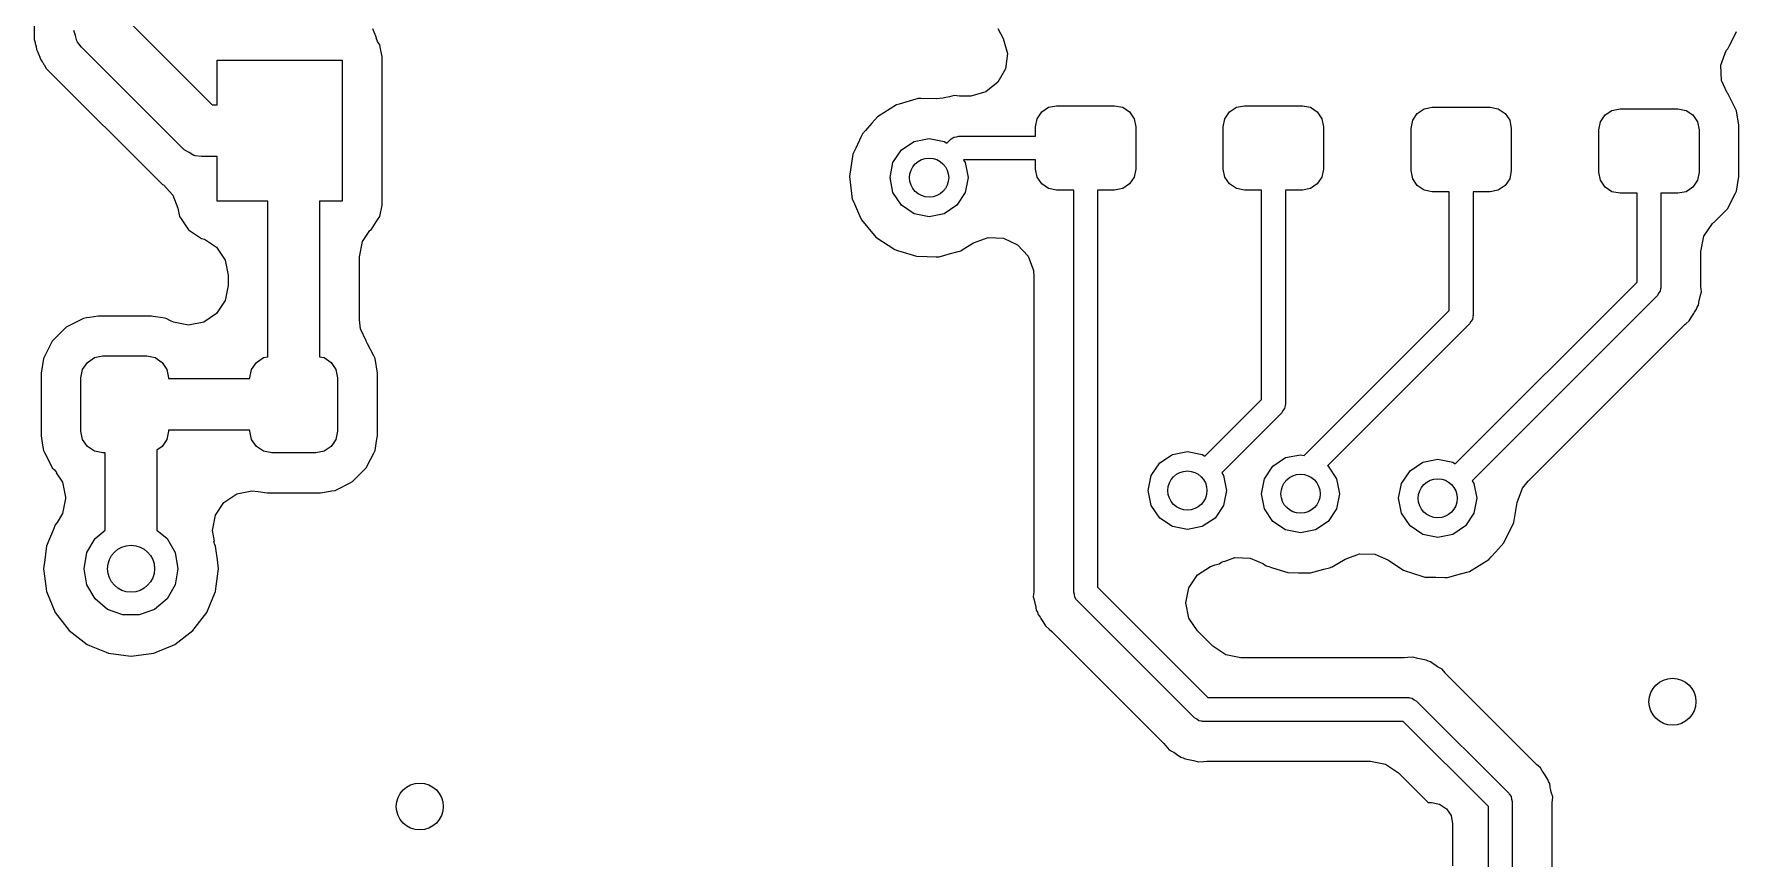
# Model space of a CAD drawing. Extents: x 0.99 to 4.24, y -7.27 to -4.02.
# Drawn here: x 2.6331 to 3.062, y -6.2423 to -6.0347 of the extents above; entities that cross this region are included whole.
import ezdxf

# ---------------------------------------------------------------- set-up
doc = ezdxf.new("R2010")
doc.units = 0
doc.header["$MEASUREMENT"] = 0
doc.layers.add('BLACK', color=7, linetype='CONTINUOUS')

msp = doc.modelspace()

# ---------------------------------------------------------------- linework, layer by layer
at = {"layer": 'BLACK', "linetype": 'CONTINUOUS'}
for p, q in [((2.63309, -5.95417), (2.63309, -6.03608)), ((2.64352, -6.03513), (2.64312, -6.0338)), ((2.65611, -6.03077), (2.67789, -6.05256)), ((2.71924, -6.03567), (2.71831, -6.03344)), ((2.87559, -6.03334), (2.87688, -6.03588)), ((3.06106, -6.03483), (3.06142, -6.03413)), ((2.63309, -6.03608), (2.63333, -6.03683)), ((2.63333, -6.03683), (2.63337, -6.03707)), ((2.63337, -6.03707), (2.6335, -6.03762)), ((2.6335, -6.03762), (2.63358, -6.03786)), ((2.63358, -6.03786), (2.6337, -6.03863)), ((2.6337, -6.03863), (2.63406, -6.03933)), ((2.64385, -6.03648), (2.64352, -6.03513)), ((2.64396, -6.03661), (2.64385, -6.03648)), ((2.64401, -6.03677), (2.64396, -6.03661)), ((2.64501, -6.03806), (2.64401, -6.03677)), ((2.6706, -6.06365), (2.64501, -6.03806)), ((2.71915, -6.03571), (2.71924, -6.03567)), ((2.71952, -6.03661), (2.71915, -6.03571)), ((2.72007, -6.03743), (2.71952, -6.03661)), ((2.72026, -6.03839), (2.72007, -6.03743)), ((2.72036, -6.03888), (2.72026, -6.03839)), ((2.72026, -6.03839), (2.72026, -6.03839)), ((2.72065, -6.04035), (2.72036, -6.03888)), ((2.87688, -6.03588), (2.87794, -6.03962)), ((3.05744, -6.04254), (3.05879, -6.03889)), ((3.05879, -6.03889), (3.0588, -6.03888)), ((3.0588, -6.03888), (3.05921, -6.03846)), ((3.05921, -6.03846), (3.05957, -6.03776)), ((3.05957, -6.03776), (3.06106, -6.03483)), ((3.06106, -6.03483), (3.06106, -6.03483)), ((2.63406, -6.03933), (2.63413, -6.03957)), ((2.63413, -6.03957), (2.63435, -6.04009)), ((2.63435, -6.04009), (2.63446, -6.04031)), ((2.63446, -6.04031), (2.6347, -6.04106)), ((2.6347, -6.04106), (2.63516, -6.04169)), ((2.63516, -6.04169), (2.63528, -6.04192)), ((2.63528, -6.04192), (2.63557, -6.04239)), ((2.63557, -6.04239), (2.63572, -6.0426)), ((2.63572, -6.0426), (2.63607, -6.0433)), ((2.67913, -6.05256), (2.67913, -6.04134)), ((2.67913, -6.04134), (2.71063, -6.04134)), ((2.71063, -6.04134), (2.71063, -6.07677)), ((2.72065, -6.07776), (2.72065, -6.04035)), ((2.87794, -6.03962), (2.87748, -6.04348)), ((3.05759, -6.04642), (3.05744, -6.04254)), ((2.63607, -6.0433), (2.66537, -6.07259)), ((2.87558, -6.04687), (2.87253, -6.04928)), ((2.87748, -6.04348), (2.87558, -6.04687)), ((3.05904, -6.04956), (3.05759, -6.04642)), ((2.8541, -6.0514), (2.85076, -6.05235)), ((2.85554, -6.05099), (2.8541, -6.0514)), ((2.85625, -6.05099), (2.85554, -6.05099)), ((2.86001, -6.05101), (2.85625, -6.05099)), ((2.8618, -6.05086), (2.86001, -6.05101)), ((2.8625, -6.05074), (2.8618, -6.05086)), ((2.86335, -6.05055), (2.8625, -6.05074)), ((2.8646, -6.05022), (2.86335, -6.05055)), ((2.86588, -6.05033), (2.8646, -6.05022)), ((2.86675, -6.05037), (2.86588, -6.05033)), ((2.86801, -6.05037), (2.86675, -6.05037)), ((2.86879, -6.05034), (2.86801, -6.05037)), ((2.87253, -6.04928), (2.86879, -6.05034)), ((3.05921, -6.04973), (3.05904, -6.04956)), ((3.06142, -6.05406), (3.05921, -6.04973)), ((2.67789, -6.05256), (2.67913, -6.05256)), ((2.84526, -6.05558), (2.84385, -6.05719)), ((2.85007, -6.05255), (2.84526, -6.05558)), ((2.85076, -6.05235), (2.85007, -6.05255)), ((2.85076, -6.05235), (2.85076, -6.05235)), ((2.88504, -6.05807), (2.88544, -6.05604)), ((2.88544, -6.05604), (2.8866, -6.05431)), ((2.8866, -6.05431), (2.88832, -6.05316)), ((2.88832, -6.05316), (2.89035, -6.05276)), ((2.89035, -6.05276), (2.90492, -6.05276)), ((2.90492, -6.05276), (2.90696, -6.05316)), ((2.90696, -6.05316), (2.90868, -6.05431)), ((2.90868, -6.05431), (2.90983, -6.05604)), ((2.90983, -6.05604), (2.91024, -6.05807)), ((2.93228, -6.05807), (2.93269, -6.05604)), ((2.93269, -6.05604), (2.93384, -6.05431)), ((2.93384, -6.05431), (2.93556, -6.05316)), ((2.93556, -6.05316), (2.9376, -6.05276)), ((2.9376, -6.05276), (2.95217, -6.05276)), ((2.95217, -6.05276), (2.9542, -6.05316)), ((2.9542, -6.05316), (2.95592, -6.05431)), ((2.95592, -6.05431), (2.95708, -6.05604)), ((2.95708, -6.05604), (2.95748, -6.05807)), ((2.97993, -6.05643), (2.98108, -6.05471)), ((2.98108, -6.05471), (2.98281, -6.05355)), ((2.98281, -6.05355), (2.98484, -6.05315)), ((2.98484, -6.05315), (2.99941, -6.05315)), ((2.99941, -6.05315), (3.00144, -6.05355)), ((3.00144, -6.05355), (3.00317, -6.05471)), ((3.00317, -6.05471), (3.00432, -6.05643)), ((3.02718, -6.05682), (3.02833, -6.0551)), ((3.02833, -6.0551), (3.03005, -6.05395)), ((3.03005, -6.05395), (3.03209, -6.05354)), ((3.03209, -6.05354), (3.04665, -6.05354)), ((3.04665, -6.05354), (3.04869, -6.05395)), ((3.04869, -6.05395), (3.05041, -6.0551)), ((3.05041, -6.0551), (3.05156, -6.05682)), ((3.06199, -6.05765), (3.06142, -6.05406)), ((2.8415, -6.05985), (2.84119, -6.06049)), ((2.84225, -6.05899), (2.8415, -6.05985)), ((2.84385, -6.05719), (2.84225, -6.05899)), ((2.88504, -6.06039), (2.88504, -6.05807)), ((2.91024, -6.05807), (2.91024, -6.0687)), ((2.93228, -6.0687), (2.93228, -6.05807)), ((2.95748, -6.05807), (2.95748, -6.0687)), ((2.97953, -6.05846), (2.97993, -6.05643)), ((2.97953, -6.06909), (2.97953, -6.05846)), ((3.00432, -6.05643), (3.00472, -6.05846)), ((3.00472, -6.05846), (3.00472, -6.06909)), ((3.02677, -6.05886), (3.02718, -6.05682)), ((3.02677, -6.06949), (3.02677, -6.05886)), ((3.05156, -6.05682), (3.05197, -6.05886)), ((3.05197, -6.05886), (3.05197, -6.06949)), ((3.06199, -6.07069), (3.06199, -6.05765)), ((2.67075, -6.06374), (2.6706, -6.06365)), ((2.67085, -6.06389), (2.67075, -6.06374)), ((2.67207, -6.06454), (2.67085, -6.06389)), ((2.67325, -6.06526), (2.67207, -6.06454)), ((2.83981, -6.06345), (2.83908, -6.065)), ((2.84119, -6.06049), (2.83981, -6.06345)), ((2.84119, -6.06049), (2.84119, -6.06049)), ((2.84917, -6.0671), (2.85131, -6.06391)), ((2.85131, -6.06391), (2.8545, -6.06177)), ((2.8545, -6.06177), (2.85827, -6.06102)), ((2.85827, -6.06102), (2.86203, -6.06177)), ((2.86203, -6.06177), (2.86268, -6.06221)), ((2.86268, -6.06221), (2.86363, -6.06126)), ((2.86363, -6.06126), (2.86378, -6.06116)), ((2.86378, -6.06116), (2.86382, -6.06109)), ((2.86382, -6.06109), (2.86394, -6.06104)), ((2.86394, -6.06104), (2.86448, -6.06067)), ((2.86448, -6.06067), (2.86513, -6.06061)), ((2.86513, -6.06061), (2.86575, -6.06039)), ((2.86575, -6.06039), (2.88504, -6.06039)), ((2.67343, -6.06527), (2.67325, -6.06526)), ((2.67358, -6.06535), (2.67343, -6.06527)), ((2.6752, -6.06556), (2.67358, -6.06535)), ((2.67913, -6.06556), (2.6752, -6.06556)), ((2.67913, -6.07677), (2.67913, -6.06556)), ((2.83908, -6.065), (2.8382, -6.07062)), ((2.84843, -6.07087), (2.84917, -6.0671)), ((2.86699, -6.06639), (2.86693, -6.06645)), ((2.86693, -6.06645), (2.86736, -6.0671)), ((2.88504, -6.06639), (2.86699, -6.06639)), ((2.86736, -6.0671), (2.86811, -6.07087)), ((2.88504, -6.0687), (2.88504, -6.06639)), ((2.88544, -6.07073), (2.88504, -6.0687)), ((2.91024, -6.0687), (2.90983, -6.07073)), ((2.93269, -6.07073), (2.93228, -6.0687)), ((2.95748, -6.0687), (2.95708, -6.07073)), ((2.66537, -6.07259), (2.66562, -6.07272)), ((2.66562, -6.07272), (2.66799, -6.07528)), ((2.8382, -6.07062), (2.83894, -6.07626)), ((2.84917, -6.07463), (2.84843, -6.07087)), ((2.86811, -6.07087), (2.86736, -6.07463)), ((2.8866, -6.07246), (2.88544, -6.07073)), ((2.88832, -6.07361), (2.8866, -6.07246)), ((2.90868, -6.07246), (2.90696, -6.07361)), ((2.90983, -6.07073), (2.90868, -6.07246)), ((2.93384, -6.07246), (2.93269, -6.07073)), ((2.93556, -6.07361), (2.93384, -6.07246)), ((2.95592, -6.07246), (2.9542, -6.07361)), ((2.95708, -6.07073), (2.95592, -6.07246)), ((2.97993, -6.07113), (2.97953, -6.06909)), ((2.98108, -6.07285), (2.97993, -6.07113)), ((2.98281, -6.074), (2.98108, -6.07285)), ((3.00317, -6.07285), (3.00144, -6.074)), ((3.00432, -6.07113), (3.00317, -6.07285)), ((3.00472, -6.06909), (3.00432, -6.07113)), ((3.02718, -6.07152), (3.02677, -6.06949)), ((3.02833, -6.07325), (3.02718, -6.07152)), ((3.05156, -6.07152), (3.05041, -6.07325)), ((3.05197, -6.06949), (3.05156, -6.07152)), ((3.06142, -6.07429), (3.06167, -6.07268)), ((3.06167, -6.07268), (3.06193, -6.07108)), ((3.06193, -6.07108), (3.06199, -6.07069)), ((3.06193, -6.07108), (3.06193, -6.07108)), ((2.66799, -6.07528), (2.66927, -6.07854)), ((2.69193, -6.07677), (2.67913, -6.07677)), ((2.69193, -6.11594), (2.69193, -6.07677)), ((2.71063, -6.07677), (2.70493, -6.07677)), ((2.70493, -6.07677), (2.70493, -6.11594)), ((2.83894, -6.07626), (2.83923, -6.07691)), ((2.83923, -6.07691), (2.83923, -6.07691)), ((2.83923, -6.07691), (2.84074, -6.08036)), ((2.85131, -6.07783), (2.84917, -6.07463)), ((2.86736, -6.07463), (2.86523, -6.07783)), ((2.89035, -6.07402), (2.88832, -6.07361)), ((2.89464, -6.07402), (2.89035, -6.07402)), ((2.89464, -6.1752), (2.89464, -6.07402)), ((2.90492, -6.07402), (2.90064, -6.07402)), ((2.90064, -6.07402), (2.90064, -6.17395)), ((2.90696, -6.07361), (2.90492, -6.07402)), ((2.9376, -6.07402), (2.93556, -6.07361)), ((2.94188, -6.07402), (2.9376, -6.07402)), ((2.94188, -6.12671), (2.94188, -6.07402)), ((2.95217, -6.07402), (2.94788, -6.07402)), ((2.94788, -6.07402), (2.94788, -6.12795)), ((2.9542, -6.07361), (2.95217, -6.07402)), ((2.98484, -6.07441), (2.98281, -6.074)), ((2.98913, -6.07441), (2.98484, -6.07441)), ((2.98913, -6.10427), (2.98913, -6.07441)), ((2.99941, -6.07441), (2.99513, -6.07441)), ((2.99513, -6.07441), (2.99513, -6.10552)), ((3.00144, -6.074), (2.99941, -6.07441)), ((3.03005, -6.0744), (3.02833, -6.07325)), ((3.03209, -6.0748), (3.03005, -6.0744)), ((3.03637, -6.0748), (3.03209, -6.0748)), ((3.03637, -6.09718), (3.03637, -6.0748)), ((3.04665, -6.0748), (3.04237, -6.0748)), ((3.04237, -6.0748), (3.04237, -6.09843)), ((3.04869, -6.0744), (3.04665, -6.0748)), ((3.05041, -6.07325), (3.04869, -6.0744)), ((3.05957, -6.07792), (3.06106, -6.07498)), ((3.06106, -6.07498), (3.06142, -6.07429)), ((3.06106, -6.07498), (3.06106, -6.07498)), ((2.66927, -6.07854), (2.6697, -6.08068)), ((2.6697, -6.08068), (2.67024, -6.0815)), ((2.67024, -6.0815), (2.67024, -6.0815)), ((2.67024, -6.0815), (2.67058, -6.08201)), ((2.71918, -6.08201), (2.71952, -6.0815)), ((2.71952, -6.0815), (2.72007, -6.08068)), ((2.71952, -6.0815), (2.71952, -6.0815)), ((2.72007, -6.08068), (2.72065, -6.07776)), ((2.84074, -6.08036), (2.84123, -6.08147)), ((2.84123, -6.08147), (2.84489, -6.08583)), ((2.8545, -6.07996), (2.85131, -6.07783)), ((2.85827, -6.08071), (2.8545, -6.07996)), ((2.86203, -6.07996), (2.85827, -6.08071)), ((2.86523, -6.07783), (2.86203, -6.07996)), ((3.05578, -6.08205), (3.05921, -6.07861)), ((3.05921, -6.07861), (3.05957, -6.07792)), ((3.05957, -6.07792), (3.05957, -6.07792)), ((2.67058, -6.08201), (2.67191, -6.084)), ((2.67191, -6.084), (2.67273, -6.08454)), ((2.67273, -6.08454), (2.67441, -6.08566)), ((2.67441, -6.08566), (2.67441, -6.08567)), ((2.67441, -6.08567), (2.67522, -6.08621)), ((2.7157, -6.08695), (2.71753, -6.08421)), ((2.71753, -6.08421), (2.71785, -6.084)), ((2.71785, -6.084), (2.71918, -6.08201)), ((2.84489, -6.08583), (2.84963, -6.08898)), ((2.86945, -6.08731), (2.87309, -6.08596)), ((2.87309, -6.08596), (2.87697, -6.08611)), ((3.05239, -6.08944), (3.05315, -6.08562)), ((3.05315, -6.08562), (3.05531, -6.08239)), ((3.05531, -6.08239), (3.0556, -6.08214)), ((3.0556, -6.08214), (3.05578, -6.08205)), ((2.67522, -6.08621), (2.67595, -6.08636)), ((2.67595, -6.08636), (2.67899, -6.08838)), ((2.67899, -6.08838), (2.68115, -6.09161)), ((2.71494, -6.09076), (2.7157, -6.08695)), ((2.84963, -6.08898), (2.85031, -6.08919)), ((2.85031, -6.08919), (2.85031, -6.08919)), ((2.85031, -6.08919), (2.85173, -6.08963)), ((2.85173, -6.08963), (2.85506, -6.09067)), ((2.86075, -6.09078), (2.86367, -6.08998)), ((2.86367, -6.08998), (2.86555, -6.08947)), ((2.86555, -6.08947), (2.86624, -6.08928)), ((2.86555, -6.08947), (2.86555, -6.08947)), ((2.86624, -6.08928), (2.86684, -6.08891)), ((2.86684, -6.08891), (2.86945, -6.08731)), ((2.86684, -6.08891), (2.86684, -6.08891)), ((2.87697, -6.08611), (2.88051, -6.08774)), ((2.88051, -6.08774), (2.88315, -6.09059)), ((3.05239, -6.09742), (3.05239, -6.08944)), ((2.68115, -6.09161), (2.68191, -6.09543)), ((2.71494, -6.10663), (2.71494, -6.09076)), ((2.85506, -6.09067), (2.85776, -6.09072)), ((2.85776, -6.09072), (2.86004, -6.09077)), ((2.86004, -6.09077), (2.86004, -6.09077)), ((2.86004, -6.09077), (2.86075, -6.09078)), ((2.88315, -6.09059), (2.88449, -6.09423)), ((2.88449, -6.09423), (2.88462, -6.0958)), ((2.68191, -6.09801), (2.68115, -6.10183)), ((2.68191, -6.09543), (2.68191, -6.09801)), ((2.88462, -6.0958), (2.88462, -6.17419)), ((2.99064, -6.14292), (3.03637, -6.09718)), ((3.0423, -6.09881), (3.04219, -6.09945)), ((3.04236, -6.09869), (3.0423, -6.09881)), ((3.04237, -6.09843), (3.04234, -6.09861)), ((3.04234, -6.09861), (3.04236, -6.09869)), ((3.05243, -6.09829), (3.05239, -6.09742)), ((3.05254, -6.09958), (3.05243, -6.09829)), ((2.68115, -6.10183), (2.67899, -6.10506)), ((3.04149, -6.10055), (2.99488, -6.14716)), ((3.04177, -6.09995), (3.04149, -6.10055)), ((3.04219, -6.09945), (3.04177, -6.09995)), ((3.0515, -6.10345), (3.05179, -6.10295)), ((3.05179, -6.10295), (3.05202, -6.10167)), ((3.05202, -6.10167), (3.05221, -6.10083)), ((3.05221, -6.10083), (3.0523, -6.10047)), ((3.0523, -6.10047), (3.05254, -6.09958)), ((2.64484, -6.10666), (2.643, -6.1076)), ((2.64553, -6.1063), (2.64484, -6.10666)), ((2.64484, -6.10666), (2.64484, -6.10666)), ((2.64631, -6.10618), (2.64553, -6.1063)), ((2.64702, -6.10607), (2.64631, -6.10618)), ((2.64631, -6.10618), (2.64631, -6.10618)), ((2.64917, -6.10573), (2.64702, -6.10607)), ((2.6559, -6.10573), (2.64917, -6.10573)), ((2.66225, -6.10573), (2.6559, -6.10573)), ((2.66264, -6.10573), (2.66225, -6.10573)), ((2.66303, -6.10579), (2.66264, -6.10573)), ((2.6655, -6.10618), (2.66303, -6.10579)), ((2.66303, -6.10579), (2.66303, -6.10579)), ((2.66628, -6.1063), (2.6655, -6.10618)), ((2.66742, -6.10689), (2.66628, -6.1063)), ((2.66813, -6.10722), (2.66742, -6.10689)), ((2.67194, -6.10797), (2.66813, -6.10722)), ((2.67576, -6.10722), (2.67194, -6.10797)), ((2.67899, -6.10506), (2.67576, -6.10722)), ((2.71522, -6.10896), (2.71494, -6.10663)), ((2.95263, -6.14077), (2.98913, -6.10427)), ((2.99452, -6.10705), (2.99425, -6.10764)), ((2.99495, -6.10654), (2.99452, -6.10705)), ((2.99506, -6.1059), (2.99495, -6.10654)), ((2.99511, -6.10578), (2.99506, -6.1059)), ((2.99513, -6.10552), (2.99509, -6.1057)), ((2.99509, -6.1057), (2.99511, -6.10578)), ((3.04869, -6.1076), (3.0495, -6.10692)), ((3.0495, -6.10692), (3.05014, -6.1058)), ((3.05014, -6.1058), (3.05061, -6.10507)), ((3.05061, -6.10507), (3.05085, -6.10473)), ((3.05085, -6.10473), (3.05135, -6.10401)), ((3.05085, -6.10473), (3.05085, -6.10473)), ((3.05135, -6.10401), (3.0515, -6.10345)), ((2.64115, -6.10854), (2.63767, -6.11202)), ((2.643, -6.1076), (2.64115, -6.10854)), ((2.71661, -6.11197), (2.71522, -6.10896)), ((2.99425, -6.10764), (2.95851, -6.14337)), ((3.00896, -6.14724), (3.04787, -6.10834)), ((3.04787, -6.10834), (3.04851, -6.10775)), ((3.04851, -6.10775), (3.04869, -6.1076)), ((2.63579, -6.1157), (2.63544, -6.1164)), ((2.63732, -6.11272), (2.63579, -6.1157)), ((2.63579, -6.1157), (2.63579, -6.1157)), ((2.63767, -6.11202), (2.63732, -6.11272)), ((2.64828, -6.11617), (2.65039, -6.11575)), ((2.65039, -6.11575), (2.66142, -6.11575)), ((2.66142, -6.11575), (2.66353, -6.11617)), ((2.6908, -6.11617), (2.69193, -6.11594)), ((2.70493, -6.11594), (2.70605, -6.11617)), ((2.71666, -6.11202), (2.71661, -6.11197)), ((2.71701, -6.11272), (2.71666, -6.11202)), ((2.71854, -6.1157), (2.71701, -6.11272)), ((2.71889, -6.1164), (2.71854, -6.1157)), ((2.71854, -6.1157), (2.71854, -6.1157)), ((2.63544, -6.1164), (2.63486, -6.12004)), ((2.63486, -6.12004), (2.63486, -6.13587)), ((2.64488, -6.12126), (2.6453, -6.11915)), ((2.6453, -6.11915), (2.6465, -6.11736)), ((2.6465, -6.11736), (2.64828, -6.11617)), ((2.66353, -6.11617), (2.66531, -6.11736)), ((2.66531, -6.11736), (2.66651, -6.11915)), ((2.66651, -6.11915), (2.66693, -6.12126)), ((2.6874, -6.12126), (2.68782, -6.11915)), ((2.68782, -6.11915), (2.68902, -6.11736)), ((2.68902, -6.11736), (2.6908, -6.11617)), ((2.70605, -6.11617), (2.70783, -6.11736)), ((2.70783, -6.11736), (2.70903, -6.11915)), ((2.70903, -6.11915), (2.70945, -6.12126)), ((2.71947, -6.12004), (2.71889, -6.1164)), ((2.71947, -6.13587), (2.71947, -6.12004)), ((2.64488, -6.13465), (2.64488, -6.12126)), ((2.66693, -6.12126), (2.66693, -6.12145)), ((2.66693, -6.12145), (2.6874, -6.12145)), ((2.6874, -6.12145), (2.6874, -6.12126)), ((2.70945, -6.12126), (2.70945, -6.13465)), ((2.92764, -6.14095), (2.94188, -6.12671)), ((2.9477, -6.12898), (2.94728, -6.12948)), ((2.94781, -6.12833), (2.9477, -6.12898)), ((2.94787, -6.12821), (2.94781, -6.12833)), ((2.94788, -6.12795), (2.94785, -6.12814)), ((2.94785, -6.12814), (2.94787, -6.12821)), ((2.947, -6.13007), (2.93189, -6.14519)), ((2.94728, -6.12948), (2.947, -6.13007)), ((2.63486, -6.13587), (2.63523, -6.13819)), ((2.6453, -6.13675), (2.64488, -6.13465)), ((2.6465, -6.13854), (2.6453, -6.13675)), ((2.66651, -6.13675), (2.66531, -6.13854)), ((2.66693, -6.13465), (2.66651, -6.13675)), ((2.6874, -6.13445), (2.66693, -6.13445)), ((2.66693, -6.13445), (2.66693, -6.13465)), ((2.6874, -6.13465), (2.6874, -6.13445)), ((2.68782, -6.13675), (2.6874, -6.13465)), ((2.68902, -6.13854), (2.68782, -6.13675)), ((2.70903, -6.13675), (2.70783, -6.13854)), ((2.70945, -6.13465), (2.70903, -6.13675)), ((2.71889, -6.1395), (2.71925, -6.13723)), ((2.71925, -6.13723), (2.71941, -6.13625)), ((2.71941, -6.13625), (2.71947, -6.13587)), ((2.71941, -6.13625), (2.71941, -6.13625)), ((2.63523, -6.13819), (2.63529, -6.1386)), ((2.63529, -6.1386), (2.63544, -6.1395)), ((2.63544, -6.1395), (2.63579, -6.1402)), ((2.63579, -6.1402), (2.63579, -6.1402)), ((2.63579, -6.1402), (2.63652, -6.14163)), ((2.63652, -6.14163), (2.63767, -6.14389)), ((2.64828, -6.13974), (2.6465, -6.13854)), ((2.65039, -6.14016), (2.64828, -6.13974)), ((2.65098, -6.14016), (2.65039, -6.14016)), ((2.65098, -6.15956), (2.65098, -6.14016)), ((2.66531, -6.13854), (2.66398, -6.13943)), ((2.66398, -6.13943), (2.66398, -6.15956)), ((2.6908, -6.13974), (2.68902, -6.13854)), ((2.69291, -6.14016), (2.6908, -6.13974)), ((2.70394, -6.14016), (2.69291, -6.14016)), ((2.70605, -6.13974), (2.70394, -6.14016)), ((2.70783, -6.13854), (2.70605, -6.13974)), ((2.71666, -6.14389), (2.71781, -6.14163)), ((2.71781, -6.14163), (2.71854, -6.1402)), ((2.71854, -6.1402), (2.71889, -6.1395)), ((2.71854, -6.1402), (2.71854, -6.1402)), ((2.91627, -6.14265), (2.91946, -6.14051)), ((2.91946, -6.14051), (2.92323, -6.13976)), ((2.92323, -6.13976), (2.92699, -6.14051)), ((2.92699, -6.14051), (2.92764, -6.14095)), ((2.94474, -6.14347), (2.94793, -6.14134)), ((2.94793, -6.14134), (2.9517, -6.14059)), ((2.9517, -6.14059), (2.95263, -6.14077)), ((2.98245, -6.14248), (2.98622, -6.14173)), ((2.98622, -6.14173), (2.98999, -6.14248)), ((2.63767, -6.14389), (2.63823, -6.14444)), ((2.63823, -6.14444), (2.63869, -6.14508)), ((2.63869, -6.14508), (2.63862, -6.14512)), ((2.63862, -6.14512), (2.6402, -6.14749)), ((2.71318, -6.14737), (2.71666, -6.14389)), ((2.91339, -6.14961), (2.91414, -6.14584)), ((2.91414, -6.14584), (2.91627, -6.14265)), ((2.93189, -6.14519), (2.93232, -6.14584)), ((2.93232, -6.14584), (2.93307, -6.14961)), ((2.94261, -6.14667), (2.94474, -6.14347)), ((2.95851, -6.14337), (2.95866, -6.14347)), ((2.95866, -6.14347), (2.96079, -6.14667)), ((2.97713, -6.14781), (2.97926, -6.14462)), ((2.97926, -6.14462), (2.98245, -6.14248)), ((2.98999, -6.14248), (2.99064, -6.14292)), ((2.6402, -6.14749), (2.64096, -6.1513)), ((2.68409, -6.15046), (2.6879, -6.1497)), ((2.6879, -6.1497), (2.68946, -6.14982)), ((2.68946, -6.14982), (2.69169, -6.15018)), ((2.69169, -6.15018), (2.69208, -6.15018)), ((2.69208, -6.15018), (2.69843, -6.15018)), ((2.69843, -6.15018), (2.70516, -6.15018)), ((2.70516, -6.15018), (2.70757, -6.14979)), ((2.70757, -6.14979), (2.70802, -6.14972)), ((2.70802, -6.14972), (2.7088, -6.1496)), ((2.70802, -6.14972), (2.70802, -6.14972)), ((2.7088, -6.1496), (2.70949, -6.14925)), ((2.70949, -6.14925), (2.71248, -6.14772)), ((2.70949, -6.14925), (2.70949, -6.14925)), ((2.71248, -6.14772), (2.71318, -6.14737)), ((2.91414, -6.15337), (2.91339, -6.14961)), ((2.93307, -6.14961), (2.93232, -6.15337)), ((2.94186, -6.15043), (2.94261, -6.14667)), ((2.96079, -6.14667), (2.96154, -6.15043)), ((2.97638, -6.15157), (2.97713, -6.14781)), ((2.99488, -6.14716), (2.99531, -6.14781)), ((2.99531, -6.14781), (2.99606, -6.15157)), ((3.00619, -6.15263), (3.00757, -6.149)), ((3.00757, -6.149), (3.00896, -6.14724)), ((2.64096, -6.15158), (2.6402, -6.15539)), ((2.64096, -6.1513), (2.64096, -6.15158)), ((2.6787, -6.15585), (2.68086, -6.15262)), ((2.68086, -6.15262), (2.68409, -6.15046)), ((2.91627, -6.15657), (2.91414, -6.15337)), ((2.93232, -6.15337), (2.93019, -6.15657)), ((2.94261, -6.1542), (2.94186, -6.15043)), ((2.94474, -6.15739), (2.94261, -6.1542)), ((2.96079, -6.1542), (2.95866, -6.15739)), ((2.96154, -6.15043), (2.96079, -6.1542)), ((2.97713, -6.15534), (2.97638, -6.15157)), ((2.99606, -6.15157), (2.99531, -6.15534)), ((3.00534, -6.15768), (3.00619, -6.15263)), ((2.63841, -6.15828), (2.63795, -6.1594)), ((2.6389, -6.15764), (2.63841, -6.15828)), ((2.6402, -6.15539), (2.6389, -6.15764)), ((2.67794, -6.15966), (2.6787, -6.15585)), ((2.91946, -6.1587), (2.91627, -6.15657)), ((2.92323, -6.15945), (2.91946, -6.1587)), ((2.92699, -6.1587), (2.92323, -6.15945)), ((2.93019, -6.15657), (2.92699, -6.1587)), ((2.94793, -6.15953), (2.94474, -6.15739)), ((2.95866, -6.15739), (2.95547, -6.15953)), ((2.97926, -6.15853), (2.97713, -6.15534)), ((2.98245, -6.16067), (2.97926, -6.15853)), ((2.99318, -6.15853), (2.98999, -6.16067)), ((2.99531, -6.15534), (2.99318, -6.15853)), ((3.00286, -6.1628), (3.00534, -6.15768)), ((2.63674, -6.16232), (2.63621, -6.16359)), ((2.63795, -6.1594), (2.63674, -6.16232)), ((2.64638, -6.16525), (2.64843, -6.1617)), ((2.64843, -6.1617), (2.65098, -6.15956)), ((2.66398, -6.15956), (2.66653, -6.1617)), ((2.66653, -6.1617), (2.66858, -6.16525)), ((2.67847, -6.16232), (2.67794, -6.15966)), ((2.67833, -6.16236), (2.67847, -6.16232)), ((2.6785, -6.16299), (2.67833, -6.16236)), ((2.67875, -6.16359), (2.6785, -6.16299)), ((2.9517, -6.16028), (2.94793, -6.15953)), ((2.95547, -6.15953), (2.9517, -6.16028)), ((2.98622, -6.16142), (2.98245, -6.16067)), ((2.98999, -6.16067), (2.98622, -6.16142)), ((3.00082, -6.16505), (3.00286, -6.1628)), ((2.63575, -6.16706), (2.63546, -6.16929)), ((2.63613, -6.16424), (2.63575, -6.16706)), ((2.63621, -6.16359), (2.63613, -6.16424)), ((2.63613, -6.16424), (2.63613, -6.16424)), ((2.64567, -6.16929), (2.64638, -6.16525)), ((2.66858, -6.16525), (2.66929, -6.16929)), ((2.67883, -6.16424), (2.67875, -6.16359)), ((2.67921, -6.16706), (2.67883, -6.16424)), ((2.67883, -6.16424), (2.67883, -6.16424)), ((2.6795, -6.16929), (2.67921, -6.16706)), ((2.9318, -6.16765), (2.93245, -6.16737)), ((2.93245, -6.16737), (2.93249, -6.16746)), ((2.93249, -6.16746), (2.93518, -6.16647)), ((2.93518, -6.16647), (2.93906, -6.16662)), ((2.93906, -6.16662), (2.94226, -6.16801)), ((2.95967, -6.16885), (2.96291, -6.16686)), ((2.96291, -6.16686), (2.96655, -6.16552)), ((2.96655, -6.16552), (2.97043, -6.16566)), ((2.97043, -6.16566), (2.97364, -6.16706)), ((2.97364, -6.16706), (2.97758, -6.16969)), ((2.99419, -6.16999), (2.99904, -6.16701)), ((2.99904, -6.16701), (2.99969, -6.1663)), ((2.99969, -6.1663), (3.00082, -6.16505)), ((2.63546, -6.16929), (2.63555, -6.16994)), ((2.63555, -6.16994), (2.63604, -6.17369)), ((2.64638, -6.17333), (2.64567, -6.16929)), ((2.66929, -6.16929), (2.66858, -6.17333)), ((2.67892, -6.17369), (2.67941, -6.16994)), ((2.67941, -6.16994), (2.6795, -6.16929)), ((2.92364, -6.17409), (2.9258, -6.17086)), ((2.9258, -6.17086), (2.92903, -6.1687)), ((2.92903, -6.1687), (2.93022, -6.16829)), ((2.93022, -6.16829), (2.9312, -6.16802)), ((2.9312, -6.16802), (2.9318, -6.16765)), ((2.94226, -6.16801), (2.94247, -6.16815)), ((2.94247, -6.16815), (2.94247, -6.16815)), ((2.94247, -6.16815), (2.94306, -6.16855)), ((2.94306, -6.16855), (2.94374, -6.16876)), ((2.94374, -6.16876), (2.94374, -6.16876)), ((2.94374, -6.16876), (2.94463, -6.16904)), ((2.94463, -6.16904), (2.94849, -6.17024)), ((2.94849, -6.17024), (2.95119, -6.17029)), ((2.95119, -6.17029), (2.95347, -6.17033)), ((2.95347, -6.17033), (2.95347, -6.17033)), ((2.95347, -6.17033), (2.95418, -6.17035)), ((2.95418, -6.17035), (2.9576, -6.16941)), ((2.9576, -6.16941), (2.95899, -6.16904)), ((2.95899, -6.16904), (2.95967, -6.16885)), ((2.95899, -6.16904), (2.95899, -6.16904)), ((2.97758, -6.16969), (2.97826, -6.1699)), ((2.97826, -6.1699), (2.97826, -6.1699)), ((2.97826, -6.1699), (2.9794, -6.17025)), ((2.9794, -6.17025), (2.98301, -6.17138)), ((2.98301, -6.17138), (2.98571, -6.17143)), ((2.98571, -6.17143), (2.98799, -6.17147)), ((2.98799, -6.17147), (2.98799, -6.17147)), ((2.98799, -6.17147), (2.9887, -6.17149)), ((2.9887, -6.17149), (2.99135, -6.17076)), ((2.99135, -6.17076), (2.99351, -6.17018)), ((2.99351, -6.17018), (2.99419, -6.16999)), ((2.99351, -6.17018), (2.99351, -6.17018)), ((2.63604, -6.17369), (2.63621, -6.17499)), ((2.63621, -6.17499), (2.63646, -6.17559)), ((2.63646, -6.17559), (2.63646, -6.17559)), ((2.63646, -6.17559), (2.63706, -6.17704)), ((2.64843, -6.17688), (2.64638, -6.17333)), ((2.66858, -6.17333), (2.66653, -6.17688)), ((2.6779, -6.17704), (2.6785, -6.17559)), ((2.6785, -6.17559), (2.67875, -6.17499)), ((2.6785, -6.17559), (2.6785, -6.17559)), ((2.67875, -6.17499), (2.67892, -6.17369)), ((2.88458, -6.17506), (2.88447, -6.17635)), ((2.88462, -6.17419), (2.88458, -6.17506)), ((2.89486, -6.17581), (2.89464, -6.1752)), ((2.89492, -6.17646), (2.89486, -6.17581)), ((2.90064, -6.17395), (2.92841, -6.20172)), ((2.92288, -6.1779), (2.92364, -6.17409)), ((2.63706, -6.17704), (2.63841, -6.1803)), ((2.63841, -6.1803), (2.64191, -6.18486)), ((2.65157, -6.17952), (2.64843, -6.17688)), ((2.65543, -6.18092), (2.65157, -6.17952)), ((2.66339, -6.17952), (2.65953, -6.18092)), ((2.66653, -6.17688), (2.66339, -6.17952)), ((2.67305, -6.18486), (2.67655, -6.1803)), ((2.67655, -6.1803), (2.6779, -6.17704)), ((2.88447, -6.17635), (2.88476, -6.17742)), ((2.88476, -6.17742), (2.8848, -6.1776)), ((2.8848, -6.1776), (2.88499, -6.17845)), ((2.88499, -6.17845), (2.88521, -6.17972)), ((2.88521, -6.17972), (2.88551, -6.18022)), ((2.88551, -6.18022), (2.88566, -6.18078)), ((2.89529, -6.177), (2.89492, -6.17646)), ((2.89534, -6.17713), (2.89529, -6.177)), ((2.89541, -6.17717), (2.89534, -6.17713)), ((2.89552, -6.17732), (2.89541, -6.17717)), ((2.92504, -6.20685), (2.89552, -6.17732)), ((2.92364, -6.18171), (2.92288, -6.1779)), ((2.65953, -6.18092), (2.65543, -6.18092)), ((2.88566, -6.18078), (2.88616, -6.1815)), ((2.88616, -6.1815), (2.88616, -6.1815)), ((2.88616, -6.1815), (2.8864, -6.18184)), ((2.8864, -6.18184), (2.88686, -6.18258)), ((2.88686, -6.18258), (2.88751, -6.18369)), ((2.88751, -6.18369), (2.88844, -6.18448)), ((2.88844, -6.18448), (2.8885, -6.18453)), ((2.8885, -6.18453), (2.88914, -6.18511)), ((2.9258, -6.18494), (2.92364, -6.18171)), ((2.64191, -6.18486), (2.64647, -6.18836)), ((2.64647, -6.18836), (2.64707, -6.18861)), ((2.64707, -6.18861), (2.65118, -6.19031)), ((2.66378, -6.19031), (2.66789, -6.18861)), ((2.66789, -6.18861), (2.66849, -6.18836)), ((2.66849, -6.18836), (2.67305, -6.18486)), ((2.88914, -6.18511), (2.91725, -6.21322)), ((2.92964, -6.18879), (2.9258, -6.18494)), ((2.93287, -6.19095), (2.92964, -6.18879)), ((2.65118, -6.19031), (2.65118, -6.19031)), ((2.65118, -6.19031), (2.65178, -6.19056)), ((2.65178, -6.19056), (2.65243, -6.19065)), ((2.65243, -6.19065), (2.65243, -6.19065)), ((2.65243, -6.19065), (2.65683, -6.19123)), ((2.65683, -6.19123), (2.65748, -6.19131)), ((2.65748, -6.19131), (2.65813, -6.19123)), ((2.65813, -6.19123), (2.66253, -6.19065)), ((2.66253, -6.19065), (2.66318, -6.19056)), ((2.66253, -6.19065), (2.66253, -6.19065)), ((2.66318, -6.19056), (2.66378, -6.19031)), ((2.66378, -6.19031), (2.66378, -6.19031)), ((2.93668, -6.1917), (2.93287, -6.19095)), ((2.9778, -6.1917), (2.93668, -6.1917)), ((2.97866, -6.19167), (2.9778, -6.1917)), ((2.97995, -6.19155), (2.97866, -6.19167)), ((2.9812, -6.19189), (2.97995, -6.19155)), ((2.98205, -6.19208), (2.9812, -6.19189)), ((2.98332, -6.1923), (2.98205, -6.19208)), ((2.98383, -6.19259), (2.98332, -6.1923)), ((2.98439, -6.19274), (2.98383, -6.19259)), ((2.9851, -6.19324), (2.98439, -6.19274)), ((2.98545, -6.19348), (2.9851, -6.19324)), ((2.9851, -6.19324), (2.9851, -6.19324)), ((2.98618, -6.19395), (2.98545, -6.19348)), ((2.9873, -6.1946), (2.98618, -6.19395)), ((2.98805, -6.1955), (2.9873, -6.1946)), ((2.98813, -6.19559), (2.98805, -6.1955)), ((2.98872, -6.19623), (2.98813, -6.19559)), ((3.01047, -6.21798), (2.98872, -6.19623)), ((2.92841, -6.20172), (2.9788, -6.20172)), ((2.9788, -6.20172), (2.97898, -6.20176)), ((2.97898, -6.20176), (2.97906, -6.20174)), ((2.97906, -6.20174), (2.97918, -6.20179)), ((2.97918, -6.20179), (2.97983, -6.20191)), ((2.97983, -6.20191), (2.98033, -6.20233)), ((2.98033, -6.20233), (2.98092, -6.2026)), ((2.98092, -6.2026), (3.00409, -6.22577)), ((2.92564, -6.20712), (2.92504, -6.20685)), ((2.92614, -6.20754), (2.92564, -6.20712)), ((2.92678, -6.20766), (2.92614, -6.20754)), ((2.9269, -6.20771), (2.92678, -6.20766)), ((2.92698, -6.20769), (2.9269, -6.20771)), ((2.92717, -6.20772), (2.92698, -6.20769)), ((2.97756, -6.20772), (2.92717, -6.20772)), ((2.99897, -6.22914), (2.97756, -6.20772)), ((2.91725, -6.21322), (2.91784, -6.21386)), ((2.91784, -6.21386), (2.91867, -6.21485)), ((2.91867, -6.21485), (2.91942, -6.21529)), ((2.91942, -6.21529), (2.91979, -6.2155)), ((2.91979, -6.2155), (2.92052, -6.21596)), ((2.92052, -6.21596), (2.92158, -6.21671)), ((2.92158, -6.21671), (2.92214, -6.21686)), ((2.92214, -6.21686), (2.92264, -6.21715)), ((2.92264, -6.21715), (2.92392, -6.21737)), ((2.92392, -6.21737), (2.92476, -6.21756)), ((2.92476, -6.21756), (2.92601, -6.21789)), ((2.92601, -6.21789), (2.9273, -6.21778)), ((2.9273, -6.21778), (2.92817, -6.21774)), ((2.92817, -6.21774), (2.96928, -6.21774)), ((2.96928, -6.21774), (2.97309, -6.2185)), ((2.97309, -6.2185), (2.97632, -6.22066)), ((3.01111, -6.21856), (3.01047, -6.21798)), ((3.0121, -6.21939), (3.01111, -6.21856)), ((2.97632, -6.22066), (2.98381, -6.22815)), ((3.01253, -6.22015), (3.0121, -6.21939)), ((3.01274, -6.22051), (3.01253, -6.22015)), ((3.01253, -6.22015), (3.01253, -6.22015)), ((3.01321, -6.22125), (3.01274, -6.22051)), ((3.01395, -6.22231), (3.01321, -6.22125)), ((3.0141, -6.22287), (3.01395, -6.22231)), ((3.01439, -6.22337), (3.0141, -6.22287)), ((3.00409, -6.22577), (3.0042, -6.22592)), ((3.0042, -6.22592), (3.00427, -6.22596)), ((3.00427, -6.22596), (3.00431, -6.22609)), ((3.00431, -6.22609), (3.00469, -6.22662)), ((3.00469, -6.22662), (3.00474, -6.22728)), ((3.00474, -6.22728), (3.00497, -6.22789)), ((3.01454, -6.22423), (3.01439, -6.22337)), ((3.01462, -6.22464), (3.01454, -6.22423)), ((3.01454, -6.22423), (3.01454, -6.22423)), ((3.0148, -6.22549), (3.01462, -6.22464)), ((3.01514, -6.22674), (3.0148, -6.22549)), ((3.01506, -6.22763), (3.01514, -6.22674)), ((2.98381, -6.22815), (2.98465, -6.22815)), ((2.98465, -6.22815), (2.98668, -6.22855)), ((2.98668, -6.22855), (2.9884, -6.22971)), ((2.9884, -6.22971), (2.98956, -6.23143)), ((2.98956, -6.23143), (2.98996, -6.23346)), ((2.99897, -6.25309), (2.99897, -6.22914)), ((3.00497, -6.22789), (3.00497, -6.25433)), ((3.01499, -6.2289), (3.01503, -6.22803)), ((3.01499, -6.24715), (3.01499, -6.2289)), ((3.01503, -6.22803), (3.01506, -6.22763)), ((2.98996, -6.23346), (2.98996, -6.24409))]:
    msp.add_line(p, q, dxfattribs=at)
at = {"layer": 'BLACK'}
for centre, radius in [((2.85827, -6.07087), 0.00492), ((2.92323, -6.14961), 0.00492), ((2.9517, -6.15043), 0.00492), ((2.98622, -6.15157), 0.00492), ((2.65748, -6.16929), 0.00591), ((3.04528, -6.20276), 0.00591), ((2.73012, -6.22913), 0.00591)]:
    msp.add_circle(centre, radius, dxfattribs=at)

doc.saveas('drawing.dxf')
